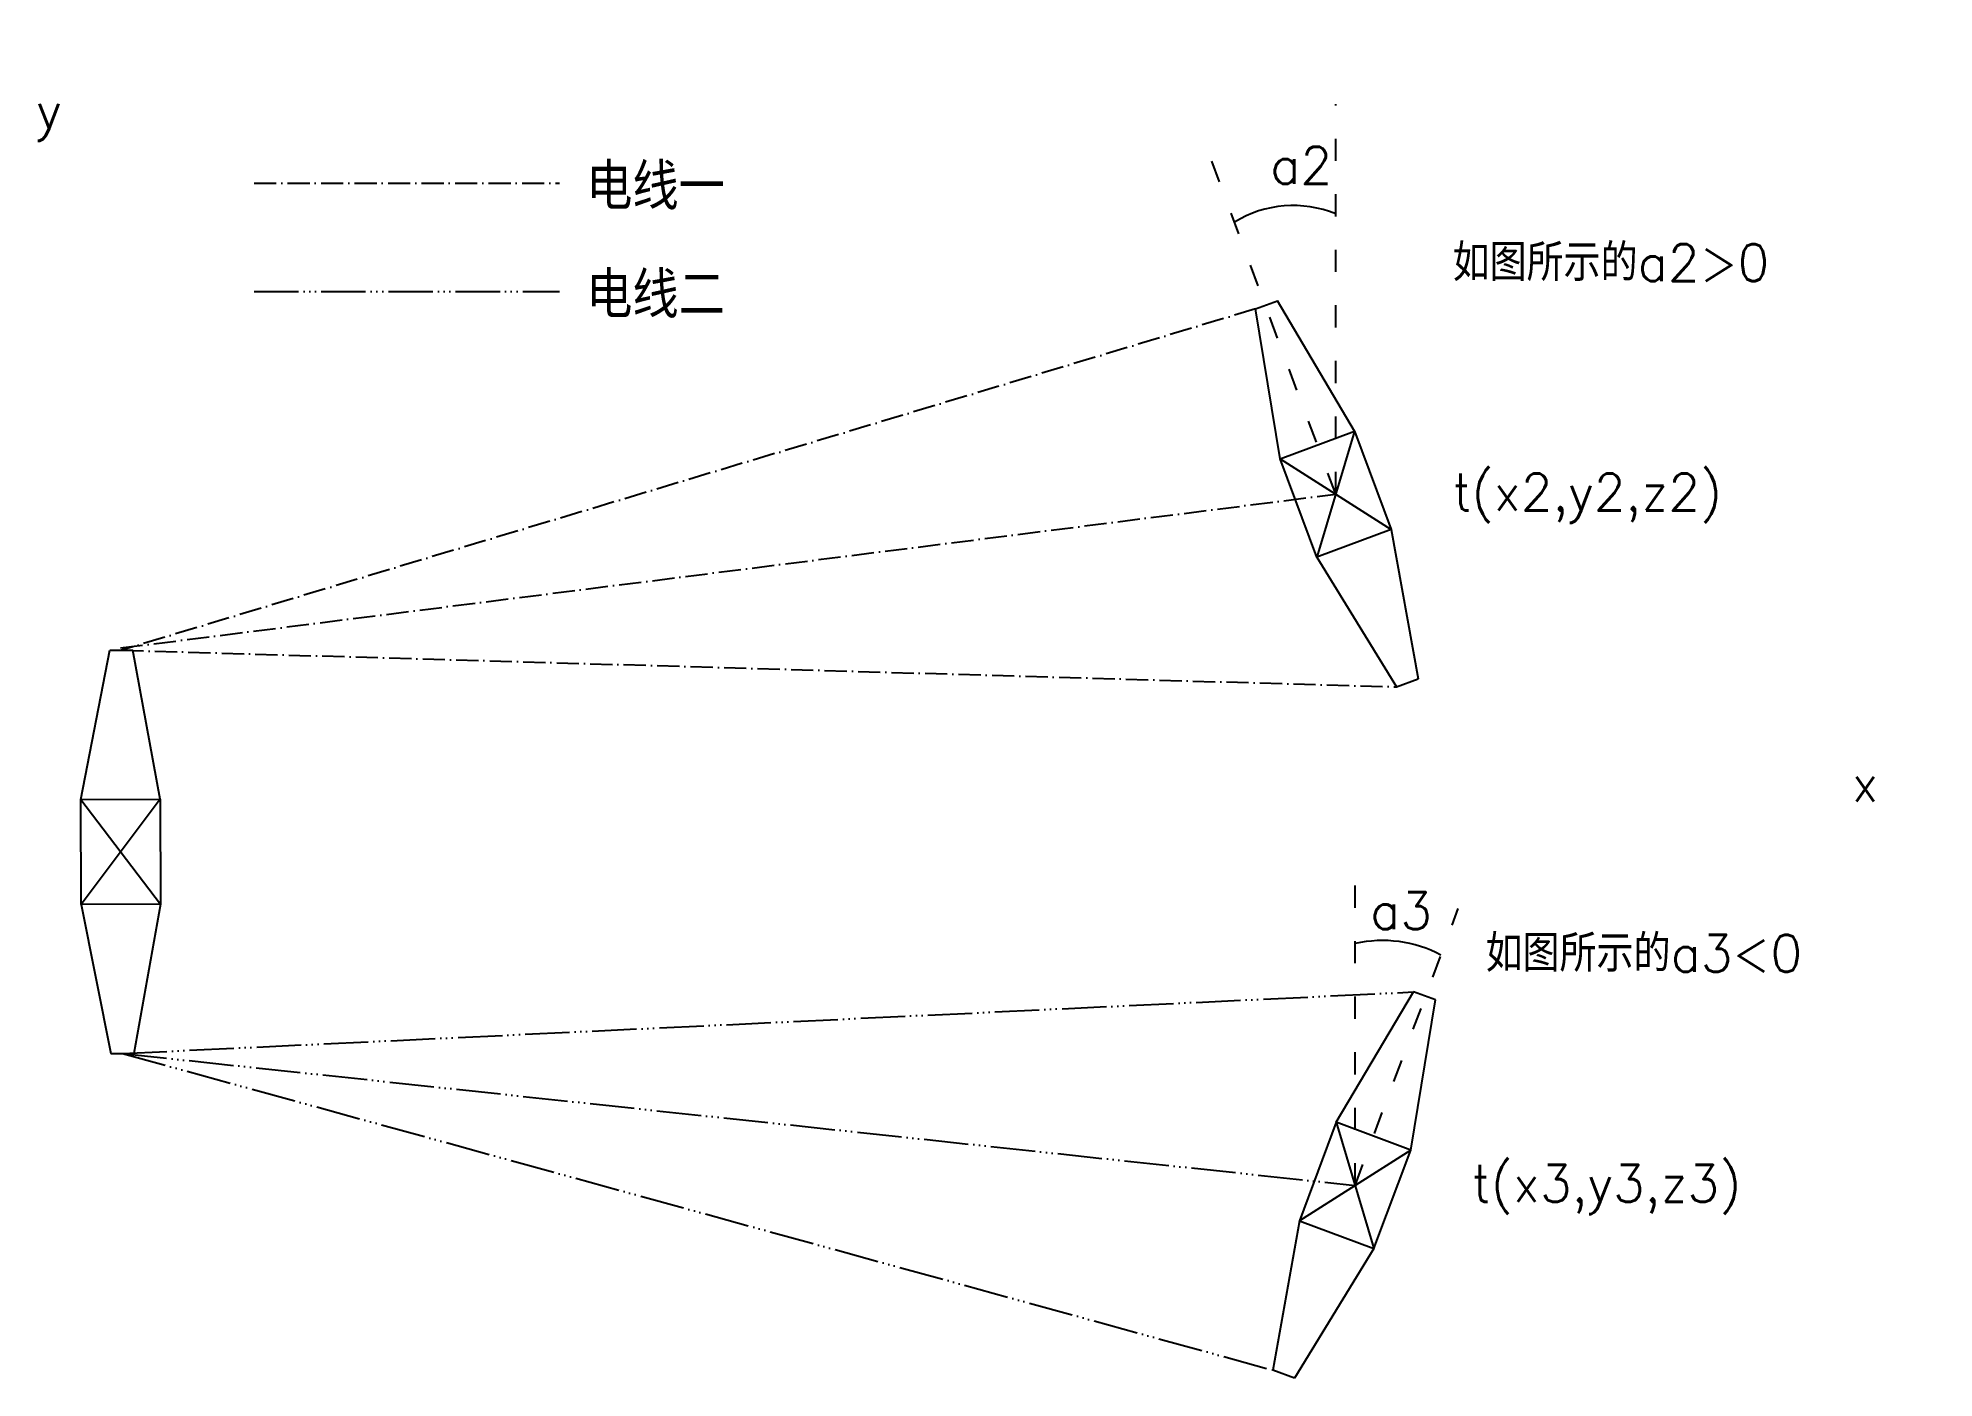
# Model space of a CAD drawing. Header units: millimetres. Extents: x 501 to 1525, y 21 to 745.
import ezdxf

# ---------------------------------------------------------------- set-up
doc = ezdxf.new("R2010")
doc.units = ezdxf.units.MM
for name, pattern in [('ACAD_ISO03W100', [30, 12, -18]), ('ACAD_ISO06W100', [36, 24, -3, 0, -3, 0, -3, 0, -3]), ('ACAD_ISO10W100', [18, 12, -3, 0, -3])]:
    doc.linetypes.add(name, pattern=pattern)
doc.styles.get("Standard").update_dxf_attribs({"font": 'txt.shx', "bigfont": 'hztxt1.shx'})

msp = doc.modelspace()

# ---------------------------------------------------------------- linework, layer by layer
at = {"linetype": 'ACAD_ISO03W100'}
for p, q in [((1201.9, 498.1), (1201.9, 708.7)), ((1201.9, 498.1), (1132.6, 684.1)), ((1212.4, 124.7), (1212.4, 290.3)), ((1212.4, 124.7), (1268.1, 274.3))]:
    msp.add_line(p, q, dxfattribs=at)
at = {"color": 3, "linetype": 'ACAD_ISO10W100'}
for p, q in [((617.5, 666), (782.6, 666)), ((1158.6, 598.2), (545.8, 413.8)), ((545.4, 415), (1201.9, 498.1)), ((545.8, 413.8), (1234.7, 394))]:
    msp.add_line(p, q, dxfattribs=at)
at = {"color": 2, "linetype": 'ACAD_ISO06W100'}
for p, q in [((617.5, 607.6), (782.6, 607.6)), ((546.4, 196), (1243.9, 229.2)), ((546.4, 196), (1167.9, 25)), ((546.4, 196), (1212.4, 124.7))]:
    msp.add_line(p, q, dxfattribs=at)
for p, q in [((1158.6, 598.2), (1170.4, 602.6)), ((1171.9, 517.2), (1158.6, 598.2)), ((1212.1, 532.1), (1170.4, 602.6)), ((1212.1, 532.1), (1191.7, 464)), ((1171.9, 517.2), (1231.9, 479)), ((1231.9, 479), (1246.4, 398.4)), ((1191.7, 464), (1234.7, 394)), ((523.9, 333.2), (539.5, 413.8)), ((539.5, 413.8), (552.1, 413.9)), ((566.8, 333.3), (552.1, 413.9)), ((1234.7, 394), (1246.4, 398.4)), ((523.9, 333.2), (566.9, 276.6)), ((566.8, 333.3), (524.1, 276.5)), ((524.1, 276.5), (540.1, 195.9)), ((566.9, 276.6), (552.6, 196)), ((1202.2, 158.8), (1243.9, 229.2)), ((1255.7, 224.9), (1243.9, 229.2)), ((1242.4, 143.8), (1255.7, 224.9)), ((540.1, 195.9), (552.6, 196)), ((1202.2, 158.8), (1222.5, 90.7)), ((1242.4, 143.8), (1182.4, 105.6)), ((1182.4, 105.6), (1167.9, 25)), ((1222.5, 90.7), (1179.6, 20.7)), ((1179.6, 20.7), (1167.9, 25))]:
    msp.add_line(p, q)
for points in [[(545.4, 304.9, 0, 0, 0), (545.4, 667.5, 10, 0, 0), (545.4, 739.5, 0, 0, 0)], [(545.4, 304.9, 0, 0, 0), (1434.8, 304.9, 10, 0, 0), (1520.2, 304.9, 0, 0, 0)]]:
    msp.add_lwpolyline(points, format="xyseb")
for points in [[(1171.9, 517.2), (1212.1, 532.1), (1231.9, 479), (1191.7, 464)], [(523.9, 333.2), (566.8, 333.3), (566.9, 276.6), (524.1, 276.5)], [(1242.4, 143.8), (1202.2, 158.8), (1182.4, 105.6), (1222.5, 90.7)]]:
    msp.add_lwpolyline(points, close=True)
for centre, radius, start, end in [((1178.9, 593.5), 60.5, 67.6138, 121.5756), ((1227.2, 189.8), 67.2, 62.0305, 102.74)]:
    msp.add_arc(centre, radius, start, end)

# ---------------------------------------------------------------- texts
for s, height, p in [('y', 20, (499.9, 695.6)), ('电线一', 25, (796.9, 651.7)), ('a2', 20, (1166.5, 665.7)), ('如图所示的a2>0', 20, (1265, 613.2)), ('电线二', 25, (796.9, 593.2)), ('t(x2,y2,z2)', 20, (1265, 489.2)), ('x', 20, (1480.6, 332.1)), ('如图所示的a3<0', 20, (1282.8, 240.1)), ('t(x3,y3,z3)', 20, (1275.4, 115.8))]:
    msp.add_text(s, height=height).set_placement(p)
msp.add_text('a3', height=20, rotation=359.9987).set_placement((1220.5, 263.1))

doc.saveas('drawing.dxf')
